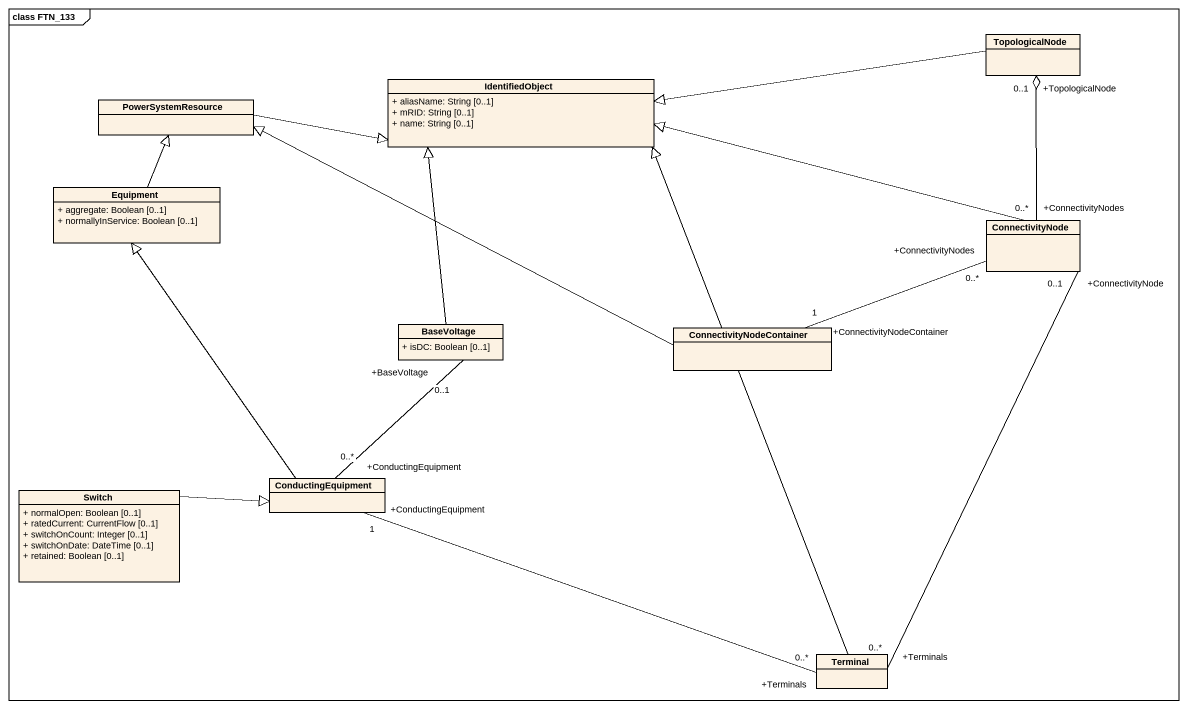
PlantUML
@startuml
mainframe class FTN_133
hide circle
hide empty members
skinparam classAttributeIconSize 0
class TopologicalNode
class PowerSystemResource
class IdentifiedObject {
  + aliasName: String [0..1]
  + mRID: String [0..1]
  + name: String [0..1]
}
class Equipment {
  + aggregate: Boolean [0..1]
  + normallyInService: Boolean [0..1]
}
class ConnectivityNode
class BaseVoltage {
  + isDC: Boolean [0..1]
}
class ConnectivityNodeContainer
class ConductingEquipment
class Switch {
  + normalOpen: Boolean [0..1]
  + ratedCurrent: CurrentFlow [0..1]
  + switchOnCount: Integer [0..1]
  + switchOnDate: DateTime [0..1]
  + retained: Boolean [0..1]
}
class Terminal
TopologicalNode -left-|> IdentifiedObject
PowerSystemResource -right-|> IdentifiedObject
Equipment -up-|> PowerSystemResource
ConnectivityNode "+ConnectivityNodes\n0..*" -up-o "+TopologicalNode\n0..1" TopologicalNode
ConnectivityNode -left-|> IdentifiedObject
ConnectivityNode "+ConnectivityNodes\n0..*" -left- "+ConnectivityNodeContainer\n1" ConnectivityNodeContainer
BaseVoltage -up-|> IdentifiedObject
BaseVoltage "+BaseVoltage\n0..1" -- "+ConductingEquipment\n0..*" ConductingEquipment
ConnectivityNodeContainer -left-|> PowerSystemResource
ConductingEquipment -up-|> Equipment
Switch -right-|> ConductingEquipment
Terminal -up-|> IdentifiedObject
Terminal "+Terminals\n0..*" -up- "+ConnectivityNode\n0..1" ConnectivityNode
Terminal "+Terminals\n0..*" -left- "+ConductingEquipment\n1" ConductingEquipment
@enduml
